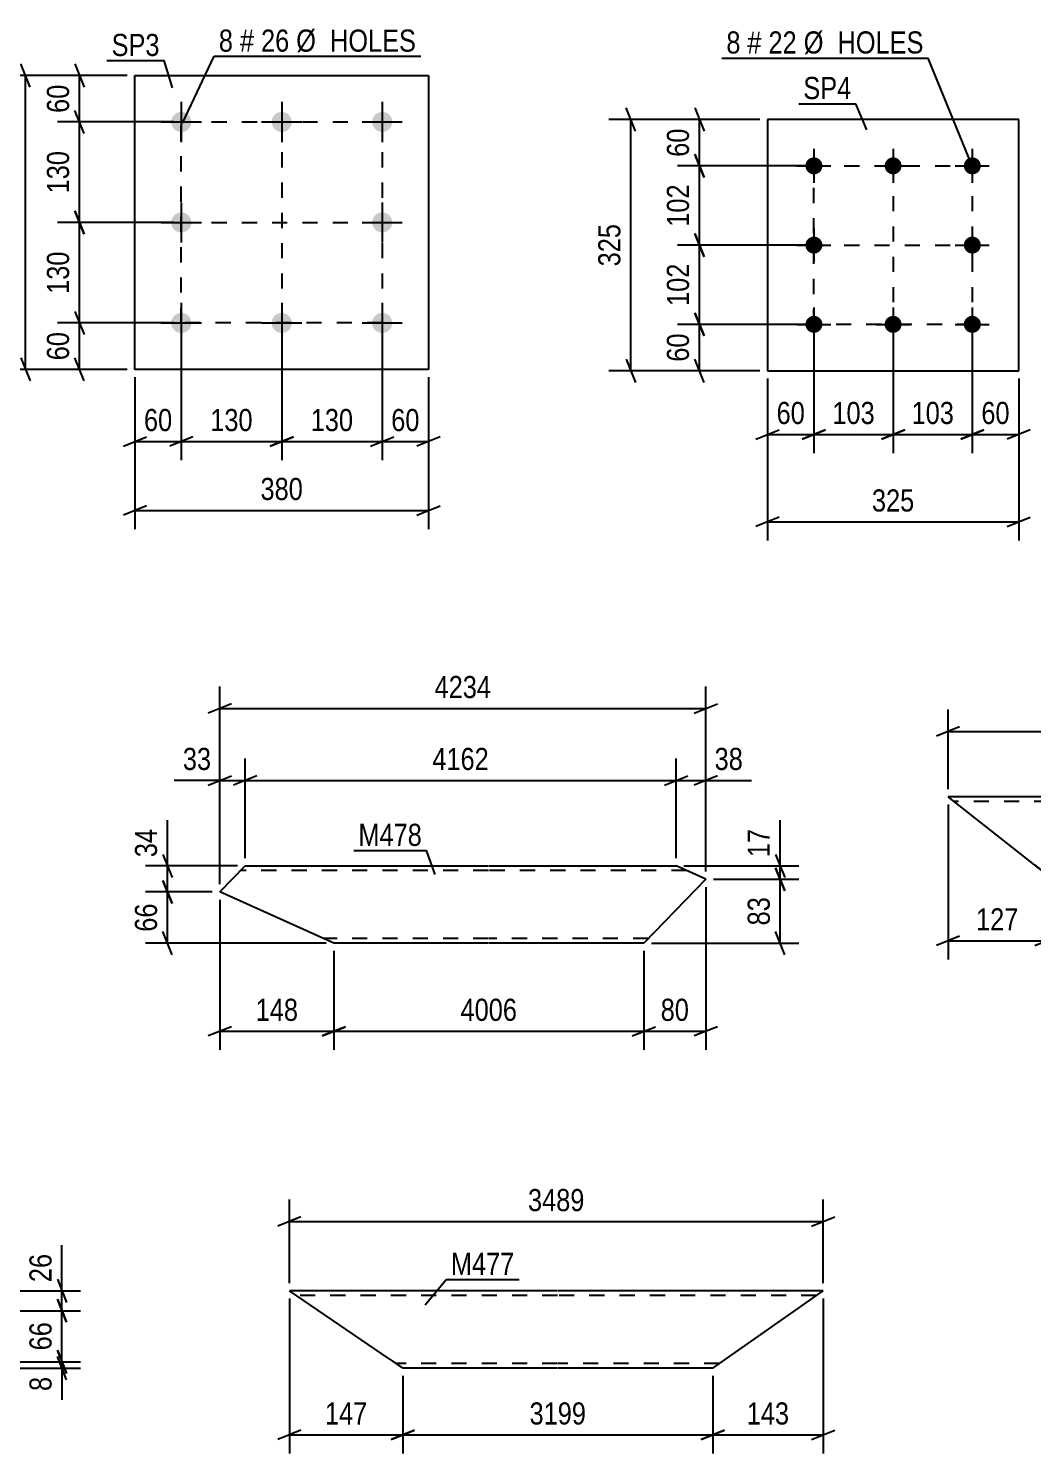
# Model space of a CAD drawing. Header units: millimetres. Extents: x 0 to 1189, y 0 to 841.
# Drawn here: x 234.6 to 364.5, y 192.9 to 377.2 of the extents above; entities that cross this region are included whole.
import ezdxf

# ---------------------------------------------------------------- set-up
doc = ezdxf.new("R2010")
doc.units = ezdxf.units.MM
doc.linetypes.add('DXK_LINE_DOT2', pattern=[3.9198, 1.9599, -1.9599])
doc.styles.add('Arial Narrow', font='ARIALN.TTF', dxfattribs={"height": 0.2})

# ---------------------------------------------------------------- blocks, each defined once
blk = doc.blocks.new('Part-682122038-34717 - 34716')
at = {"color": 2, "linetype": 'Continuous'}
for p, q in [((281.27, 205.15), (268.34, 213.95)), ((303.03, 213.95), (268.34, 213.95)), ((337.41, 213.95), (303.13, 213.95)), ((323.13, 203.95), (337.41, 213.95)), ((281.27, 205.15), (283.03, 203.95)), ((303.03, 203.95), (283.03, 203.95)), ((323.13, 203.95), (303.13, 203.95))]:
    blk.add_line(p, q, dxfattribs=at)
at = {"color": 7, "linetype": 'DXK_LINE_DOT2'}
for p, q in [((303.03, 213.35), (269.22, 213.35)), ((336.55, 213.35), (303.13, 213.35)), ((282.89, 204.04), (281.27, 205.15)), ((303.03, 204.55), (282.15, 204.55)), ((323.99, 204.55), (303.13, 204.55))]:
    blk.add_line(p, q, dxfattribs=at)
blk = doc.blocks.new('Part-682122038-30334 - 30333')
at = {"color": 2, "linetype": 'Continuous'}
for p, q in [((248.35, 333.14), (248.35, 371.14)), ((248.35, 371.14), (286.35, 371.14)), ((286.35, 371.14), (286.35, 333.14)), ((286.35, 333.14), (248.35, 333.14))]:
    blk.add_line(p, q, dxfattribs=at)
blk = doc.blocks.new('Bolt-682122038-30335 - 30333')
at = {"linetype": 'Continuous'}
for points in [[(254.35, 366.44, -1), (254.35, 363.84, -1)], [(267.35, 366.44, -1), (267.35, 363.84, -1)], [(280.35, 366.44, -1), (280.35, 363.84, -1)], [(254.35, 353.44, -1), (254.35, 350.84, -1)], [(280.35, 353.44, -1), (280.35, 350.84, -1)], [(254.35, 340.44, -1), (254.35, 337.84, -1)], [(267.35, 340.44, -1), (267.35, 337.84, -1)], [(280.35, 340.44, -1), (280.35, 337.84, -1)]]:
    blk.add_hatch(color=1, dxfattribs=at).paths.add_polyline_path(points)
at = {"color": 1, "linetype": 'Continuous'}
for p, q in [((254.35, 367.74), (254.35, 362.54)), ((267.35, 367.74), (267.35, 362.54)), ((280.35, 367.74), (280.35, 362.54)), ((251.75, 365.14), (256.95, 365.14)), ((264.75, 365.14), (269.95, 365.14)), ((277.75, 365.14), (282.95, 365.14)), ((254.35, 354.74), (254.35, 349.54)), ((280.35, 354.74), (280.35, 349.54)), ((251.75, 352.14), (256.95, 352.14)), ((277.75, 352.14), (282.95, 352.14)), ((254.35, 341.74), (254.35, 336.54)), ((267.35, 341.74), (267.35, 336.54)), ((280.35, 341.74), (280.35, 336.54)), ((251.75, 339.14), (256.95, 339.14)), ((264.75, 339.14), (269.95, 339.14)), ((277.75, 339.14), (282.95, 339.14))]:
    blk.add_line(p, q, dxfattribs=at)
blk = doc.blocks.new('Part-682122038-30342 - 30341')
at = {"color": 2, "linetype": 'Continuous'}
for p, q in [((330.22, 365.46), (330.22, 332.96)), ((362.72, 365.46), (330.22, 365.46)), ((362.72, 332.96), (362.72, 365.46)), ((330.22, 332.96), (362.72, 332.96))]:
    blk.add_line(p, q, dxfattribs=at)
blk = doc.blocks.new('Bolt-682122038-30343 - 30341')
at = {"linetype": 'Continuous'}
for points in [[(336.22, 360.56, -1), (336.22, 358.36, -1)], [(346.47, 360.56, -1), (346.47, 358.36, -1)], [(356.72, 360.56, -1), (356.72, 358.36, -1)], [(336.22, 350.31, -1), (336.22, 348.11, -1)], [(356.72, 350.31, -1), (356.72, 348.11, -1)], [(336.22, 340.06, -1), (336.22, 337.86, -1)], [(346.47, 340.06, -1), (346.47, 337.86, -1)], [(356.72, 340.06, -1), (356.72, 337.86, -1)]]:
    blk.add_hatch(color=1, dxfattribs=at).paths.add_polyline_path(points)
at = {"color": 1, "linetype": 'Continuous'}
for p, q in [((336.22, 361.66), (336.22, 357.26)), ((346.47, 361.66), (346.47, 357.26)), ((356.72, 361.66), (356.72, 357.26)), ((334.02, 359.46), (338.42, 359.46)), ((344.27, 359.46), (348.67, 359.46)), ((354.52, 359.46), (358.92, 359.46)), ((336.22, 351.41), (336.22, 347.01)), ((356.72, 351.41), (356.72, 347.01)), ((334.02, 349.21), (338.42, 349.21)), ((354.52, 349.21), (358.92, 349.21)), ((336.22, 341.16), (336.22, 336.76)), ((346.47, 341.16), (346.47, 336.76)), ((356.72, 341.16), (356.72, 336.76)), ((334.02, 338.96), (338.42, 338.96)), ((344.27, 338.96), (348.67, 338.96)), ((354.52, 338.96), (358.92, 338.96))]:
    blk.add_line(p, q, dxfattribs=at)
blk = doc.blocks.new('Part-682122038-34679 - 34678')
at = {"color": 2, "linetype": 'Continuous'}
for p, q in [((259.33, 265.54), (262.61, 268.91)), ((262.61, 268.91), (294.1, 268.91)), ((294.2, 268.91), (318.39, 268.91)), ((322.24, 267.18), (318.39, 268.91)), ((274.1, 258.91), (259.33, 265.54)), ((322.24, 267.18), (314.2, 258.91)), ((294.1, 258.91), (274.1, 258.91)), ((314.2, 258.91), (294.2, 258.91))]:
    blk.add_line(p, q, dxfattribs=at)
at = {"color": 7, "linetype": 'DXK_LINE_DOT2'}
for p, q in [((294.1, 268.31), (262.02, 268.31)), ((319.73, 268.31), (294.2, 268.31)), ((294.1, 259.51), (272.77, 259.51)), ((314.78, 259.51), (294.2, 259.51))]:
    blk.add_line(p, q, dxfattribs=at)
blk = doc.blocks.new('Part-682122038-34687 - 34686')
at = {"color": 2, "linetype": 'Continuous'}
for p, q in [((364.77, 269.05), (353.58, 277.85)), ((386.3, 277.85), (353.58, 277.85)), ((420.68, 277.85), (386.4, 277.85)), ((406.4, 267.85), (420.68, 277.85)), ((364.77, 269.05), (366.3, 267.85)), ((386.3, 267.85), (366.3, 267.85)), ((406.4, 267.85), (386.4, 267.85))]:
    blk.add_line(p, q, dxfattribs=at)
at = {"color": 7, "linetype": 'DXK_LINE_DOT2'}
for p, q in [((386.3, 277.25), (354.35, 277.25)), ((419.82, 277.25), (386.4, 277.25)), ((366.18, 267.94), (364.77, 269.05)), ((386.3, 268.45), (365.53, 268.45)), ((407.25, 268.45), (386.4, 268.45))]:
    blk.add_line(p, q, dxfattribs=at)
blk = doc.blocks.new('Rectangle-682122038-34629 - 30333')
at = {"color": 1, "linetype": 'DXK_LINE_DOT2'}
blk.add_lwpolyline([(254.35, 365.14), (280.35, 365.14), (280.35, 339.14), (254.35, 339.14), (254.35, 365.14)], close=True, dxfattribs=at)
blk = doc.blocks.new('Rectangle-682122038-34524 - 30341')
at = {"color": 1, "linetype": 'DXK_LINE_DOT2'}
blk.add_lwpolyline([(336.22, 359.46), (356.72, 359.46), (356.72, 338.96), (336.22, 338.96), (336.22, 359.46)], close=True, dxfattribs=at)
blk = doc.blocks.new('Line-682122038-34630 - 30333')
at = {"color": 1, "linetype": 'DXK_LINE_DOT2'}
blk.add_line((267.35, 365.14), (267.35, 339.14), dxfattribs=at)
blk = doc.blocks.new('Line-682122038-34529 - 30341')
at = {"color": 1, "linetype": 'DXK_LINE_DOT2'}
blk.add_line((346.47, 359.46), (346.47, 338.96), dxfattribs=at)
blk = doc.blocks.new('Line-682122038-34631 - 30333')
at = {"color": 1, "linetype": 'DXK_LINE_DOT2'}
blk.add_line((254.35, 352.14), (280.35, 352.14), dxfattribs=at)
blk = doc.blocks.new('Line-682122038-34530 - 30341')
at = {"color": 1, "linetype": 'DXK_LINE_DOT2'}
blk.add_line((336.22, 349.21), (356.72, 349.21), dxfattribs=at)
blk = doc.blocks.new('StraightDimension-682122038-37104 - 34716')
at = {"color": 7, "linetype": 'Continuous'}
for p, q in [((337.41, 212.95), (337.41, 192.91)), ((323.13, 202.95), (323.13, 192.91)), ((324.63, 195.91), (321.63, 194.71)), ((335.91, 194.71), (338.91, 195.91)), ((323.13, 195.31), (337.41, 195.31))]:
    blk.add_line(p, q, dxfattribs=at)
at = {"color": 0}
blk.add_wipeout([(333.61, 196.06), (333.61, 200.26), (326.93, 200.26), (326.93, 196.06)], dxfattribs=at)
at = {"color": 3, "style": 'Arial Narrow'}
blk.add_text('143', height=2.863, dxfattribs=at).set_placement((327.53, 196.66))
blk = doc.blocks.new('StraightDimension-682122038-37105 - 34716')
at = {"color": 7, "linetype": 'Continuous'}
for p, q in [((283.03, 202.95), (283.03, 192.91)), ((323.13, 202.95), (323.13, 192.91)), ((284.53, 195.91), (281.53, 194.71)), ((321.63, 194.71), (324.63, 195.91)), ((283.03, 195.31), (323.13, 195.31))]:
    blk.add_line(p, q, dxfattribs=at)
at = {"color": 0}
blk.add_wipeout([(307.33, 196.06), (307.33, 200.26), (298.82, 200.26), (298.82, 196.06)], dxfattribs=at)
at = {"color": 3, "style": 'Arial Narrow'}
blk.add_text('3199', height=2.863, dxfattribs=at).set_placement((299.42, 196.66))
blk = doc.blocks.new('StraightDimension-682122038-37106 - 34716')
at = {"color": 7, "linetype": 'Continuous'}
for p, q in [((268.34, 212.95), (268.34, 192.91)), ((283.03, 202.95), (283.03, 192.91)), ((269.84, 195.91), (266.84, 194.71)), ((281.53, 194.71), (284.53, 195.91)), ((268.34, 195.31), (283.03, 195.31))]:
    blk.add_line(p, q, dxfattribs=at)
at = {"color": 0}
blk.add_wipeout([(279.03, 196.06), (279.03, 200.26), (272.34, 200.26), (272.34, 196.06)], dxfattribs=at)
at = {"color": 3, "style": 'Arial Narrow'}
blk.add_text('147', height=2.863, dxfattribs=at).set_placement((272.94, 196.66))
blk = doc.blocks.new('StraightDimension-682122038-37090 - 34716')
at = {"color": 7, "linetype": 'Continuous'}
for p, q in [((268.34, 214.95), (268.34, 225.76)), ((337.41, 214.95), (337.41, 225.76)), ((269.84, 223.51), (266.84, 222.31)), ((335.91, 222.31), (338.91, 223.51)), ((268.34, 222.91), (337.41, 222.91))]:
    blk.add_line(p, q, dxfattribs=at)
at = {"color": 0}
blk.add_wipeout([(307.13, 223.66), (307.13, 227.86), (298.62, 227.86), (298.62, 223.66)], dxfattribs=at)
at = {"color": 3, "style": 'Arial Narrow'}
blk.add_text('3489', height=2.863, dxfattribs=at).set_placement((299.22, 224.26))
blk = doc.blocks.new('StraightDimension-682122038-30913 - 30333')
at = {"color": 7, "linetype": 'Continuous'}
for p, q in [((253.35, 339.14), (238.32, 339.14)), ((240.57, 340.64), (241.77, 337.64)), ((241.17, 333.14), (241.17, 339.14)), ((241.77, 331.64), (240.57, 334.64)), ((247.35, 333.14), (238.32, 333.14))]:
    blk.add_line(p, q, dxfattribs=at)
at = {"color": 0}
blk.add_wipeout([(240.42, 338.57), (236.22, 338.57), (236.22, 333.71), (240.42, 333.71)], dxfattribs=at)
at = {"color": 3, "style": 'Arial Narrow'}
blk.add_text('60', height=2.863, rotation=90.0002, dxfattribs=at).set_placement((239.82, 334.31))
blk = doc.blocks.new('StraightDimension-682122038-30910 - 30333')
at = {"color": 7, "linetype": 'Continuous'}
for p, q in [((240.57, 372.64), (241.77, 369.64)), ((247.35, 371.14), (238.32, 371.14)), ((241.17, 365.14), (241.17, 371.14)), ((253.35, 365.14), (238.32, 365.14)), ((241.77, 363.64), (240.57, 366.64))]:
    blk.add_line(p, q, dxfattribs=at)
at = {"color": 0}
blk.add_wipeout([(240.42, 370.57), (236.22, 370.57), (236.22, 365.71), (240.42, 365.71)], dxfattribs=at)
at = {"color": 3, "style": 'Arial Narrow'}
blk.add_text('60', height=2.863, rotation=90.0002, dxfattribs=at).set_placement((239.82, 366.31))
blk = doc.blocks.new('StraightDimension-682122038-30926 - 30333')
at = {"color": 7, "linetype": 'Continuous'}
for p, q in [((234.77, 369.64), (233.57, 372.64)), ((247.35, 371.14), (231.32, 371.14)), ((234.17, 333.14), (234.17, 371.14)), ((233.57, 334.64), (234.77, 331.64)), ((247.35, 333.14), (231.32, 333.14))]:
    blk.add_line(p, q, dxfattribs=at)
at = {"color": 0}
blk.add_wipeout([(233.42, 355.48), (229.22, 355.48), (229.22, 348.8), (233.42, 348.8)], dxfattribs=at)
at = {"color": 3, "style": 'Arial Narrow'}
blk.add_text('380', height=2.863, rotation=90.0002, dxfattribs=at).set_placement((232.82, 349.4))
blk = doc.blocks.new('StraightDimension-682122038-30930 - 30333')
at = {"color": 7, "linetype": 'Continuous'}
for p, q in [((280.35, 338.14), (280.35, 321.4)), ((286.35, 332.14), (286.35, 321.4)), ((278.85, 323.2), (281.85, 324.4)), ((287.85, 324.4), (284.85, 323.2)), ((280.35, 323.8), (286.35, 323.8))]:
    blk.add_line(p, q, dxfattribs=at)
at = {"color": 0}
blk.add_wipeout([(285.77, 324.55), (285.77, 328.75), (280.92, 328.75), (280.92, 324.55)], dxfattribs=at)
at = {"color": 3, "style": 'Arial Narrow'}
blk.add_text('60', height=2.863, dxfattribs=at).set_placement((281.52, 325.15))
blk = doc.blocks.new('StraightDimension-682122038-30933 - 30333')
at = {"color": 7, "linetype": 'Continuous'}
for p, q in [((254.35, 338.14), (254.35, 321.4)), ((248.35, 332.14), (248.35, 321.4)), ((246.85, 323.2), (249.85, 324.4)), ((255.85, 324.4), (252.85, 323.2)), ((248.35, 323.8), (254.35, 323.8))]:
    blk.add_line(p, q, dxfattribs=at)
at = {"color": 0}
blk.add_wipeout([(253.77, 324.55), (253.77, 328.75), (248.92, 328.75), (248.92, 324.55)], dxfattribs=at)
at = {"color": 3, "style": 'Arial Narrow'}
blk.add_text('60', height=2.863, dxfattribs=at).set_placement((249.52, 325.15))
blk = doc.blocks.new('StraightDimension-682122038-30946 - 30333')
at = {"color": 7, "linetype": 'Continuous'}
for p, q in [((248.35, 332.14), (248.35, 312.49)), ((286.35, 332.14), (286.35, 312.49)), ((249.85, 315.49), (246.85, 314.29)), ((284.85, 314.29), (287.85, 315.49)), ((248.35, 314.89), (286.35, 314.89))]:
    blk.add_line(p, q, dxfattribs=at)
at = {"color": 0}
blk.add_wipeout([(270.69, 315.64), (270.69, 319.84), (264, 319.84), (264, 315.64)], dxfattribs=at)
at = {"color": 3, "style": 'Arial Narrow'}
blk.add_text('380', height=2.863, dxfattribs=at).set_placement((264.6, 316.24))
blk = doc.blocks.new('StraightDimension-682122038-82044 - 30333')
at = {"color": 7, "linetype": 'Continuous'}
for p, q in [((253.35, 352.14), (238.32, 352.14)), ((241.77, 350.64), (240.57, 353.64)), ((241.17, 339.14), (241.17, 352.14)), ((253.35, 339.14), (238.32, 339.14)), ((240.57, 340.64), (241.77, 337.64))]:
    blk.add_line(p, q, dxfattribs=at)
at = {"color": 0}
blk.add_wipeout([(240.42, 348.98), (236.22, 348.98), (236.22, 342.3), (240.42, 342.3)], dxfattribs=at)
at = {"color": 3, "style": 'Arial Narrow'}
blk.add_text('130', height=2.863, rotation=90.0002, dxfattribs=at).set_placement((239.82, 342.9))
blk = doc.blocks.new('StraightDimension-682122038-82046 - 30333')
at = {"color": 7, "linetype": 'Continuous'}
for p, q in [((253.35, 365.14), (238.32, 365.14)), ((241.77, 363.64), (240.57, 366.64)), ((241.17, 352.14), (241.17, 365.14)), ((253.35, 352.14), (238.32, 352.14)), ((240.57, 353.64), (241.77, 350.64))]:
    blk.add_line(p, q, dxfattribs=at)
at = {"color": 0}
blk.add_wipeout([(240.42, 361.98), (236.22, 361.98), (236.22, 355.3), (240.42, 355.3)], dxfattribs=at)
at = {"color": 3, "style": 'Arial Narrow'}
blk.add_text('130', height=2.863, rotation=90.0002, dxfattribs=at).set_placement((239.82, 355.9))
blk = doc.blocks.new('StraightDimension-682122038-82048 - 30333')
at = {"color": 7, "linetype": 'Continuous'}
for p, q in [((254.35, 338.14), (254.35, 321.4)), ((267.35, 338.14), (267.35, 321.4)), ((255.85, 324.4), (252.85, 323.2)), ((265.85, 323.2), (268.85, 324.4)), ((254.35, 323.8), (267.35, 323.8))]:
    blk.add_line(p, q, dxfattribs=at)
at = {"color": 0}
blk.add_wipeout([(264.19, 324.55), (264.19, 328.75), (257.5, 328.75), (257.5, 324.55)], dxfattribs=at)
at = {"color": 3, "style": 'Arial Narrow'}
blk.add_text('130', height=2.863, dxfattribs=at).set_placement((258.1, 325.15))
blk = doc.blocks.new('StraightDimension-682122038-82050 - 30333')
at = {"color": 7, "linetype": 'Continuous'}
for p, q in [((267.35, 338.14), (267.35, 321.4)), ((280.35, 338.14), (280.35, 321.4)), ((268.85, 324.4), (265.85, 323.2)), ((278.85, 323.2), (281.85, 324.4)), ((267.35, 323.8), (280.35, 323.8))]:
    blk.add_line(p, q, dxfattribs=at)
at = {"color": 0}
blk.add_wipeout([(277.19, 324.55), (277.19, 328.75), (270.5, 328.75), (270.5, 324.55)], dxfattribs=at)
at = {"color": 3, "style": 'Arial Narrow'}
blk.add_text('130', height=2.863, dxfattribs=at).set_placement((271.1, 325.15))
blk = doc.blocks.new('StraightDimension-682122038-30950 - 30341')
at = {"color": 7, "linetype": 'Continuous'}
for p, q in [((320.8, 366.96), (322, 363.96)), ((329.22, 365.46), (318.55, 365.46)), ((321.4, 359.46), (321.4, 365.46)), ((335.22, 359.46), (318.55, 359.46)), ((322, 357.96), (320.8, 360.96))]:
    blk.add_line(p, q, dxfattribs=at)
at = {"color": 0}
blk.add_wipeout([(320.65, 364.88), (316.45, 364.88), (316.45, 360.03), (320.65, 360.03)], dxfattribs=at)
at = {"color": 3, "style": 'Arial Narrow'}
blk.add_text('60', height=2.863, rotation=90.0002, dxfattribs=at).set_placement((320.05, 360.63))
blk = doc.blocks.new('StraightDimension-682122038-30973 - 30341')
at = {"color": 7, "linetype": 'Continuous'}
for p, q in [((336.22, 337.96), (336.22, 322.32)), ((330.22, 331.96), (330.22, 322.32)), ((328.72, 324.12), (331.72, 325.32)), ((330.22, 324.72), (336.22, 324.72)), ((337.72, 325.32), (334.72, 324.12))]:
    blk.add_line(p, q, dxfattribs=at)
at = {"color": 0}
blk.add_wipeout([(335.65, 325.47), (335.65, 329.67), (330.79, 329.67), (330.79, 325.47)], dxfattribs=at)
at = {"color": 3, "style": 'Arial Narrow'}
blk.add_text('60', height=2.863, dxfattribs=at).set_placement((331.39, 326.07))
blk = doc.blocks.new('StraightDimension-682122038-30953 - 30341')
at = {"color": 7, "linetype": 'Continuous'}
for p, q in [((320.8, 340.46), (322, 337.46)), ((335.22, 338.96), (318.55, 338.96)), ((321.4, 332.96), (321.4, 338.96)), ((322, 331.46), (320.8, 334.46)), ((329.22, 332.96), (318.55, 332.96))]:
    blk.add_line(p, q, dxfattribs=at)
at = {"color": 0}
blk.add_wipeout([(320.65, 338.38), (316.45, 338.38), (316.45, 333.53), (320.65, 333.53)], dxfattribs=at)
at = {"color": 3, "style": 'Arial Narrow'}
blk.add_text('60', height=2.863, rotation=90.0002, dxfattribs=at).set_placement((320.05, 334.13))
blk = doc.blocks.new('StraightDimension-682122038-30966 - 30341')
at = {"color": 7, "linetype": 'Continuous'}
for p, q in [((313.12, 363.96), (311.92, 366.96)), ((329.22, 365.46), (309.67, 365.46)), ((312.52, 332.96), (312.52, 365.46)), ((311.92, 334.46), (313.12, 331.46)), ((329.22, 332.96), (309.67, 332.96))]:
    blk.add_line(p, q, dxfattribs=at)
at = {"color": 0}
blk.add_wipeout([(311.77, 352.55), (307.57, 352.55), (307.57, 345.86), (311.77, 345.86)], dxfattribs=at)
at = {"color": 3, "style": 'Arial Narrow'}
blk.add_text('325', height=2.863, rotation=90.0002, dxfattribs=at).set_placement((311.17, 346.46))
blk = doc.blocks.new('StraightDimension-682122038-30970 - 30341')
at = {"color": 7, "linetype": 'Continuous'}
for p, q in [((356.72, 337.96), (356.72, 322.32)), ((362.72, 331.96), (362.72, 322.32)), ((355.22, 324.12), (358.22, 325.32)), ((356.72, 324.72), (362.72, 324.72)), ((364.22, 325.32), (361.22, 324.12))]:
    blk.add_line(p, q, dxfattribs=at)
at = {"color": 0}
blk.add_wipeout([(362.15, 325.47), (362.15, 329.67), (357.29, 329.67), (357.29, 325.47)], dxfattribs=at)
at = {"color": 3, "style": 'Arial Narrow'}
blk.add_text('60', height=2.863, dxfattribs=at).set_placement((357.89, 326.07))
blk = doc.blocks.new('StraightDimension-682122038-30986 - 30341')
at = {"color": 7, "linetype": 'Continuous'}
for p, q in [((330.22, 331.96), (330.22, 311)), ((362.72, 331.96), (362.72, 311)), ((331.72, 314), (328.72, 312.8)), ((330.22, 313.4), (362.72, 313.4)), ((361.22, 312.8), (364.22, 314))]:
    blk.add_line(p, q, dxfattribs=at)
at = {"color": 0}
blk.add_wipeout([(349.82, 314.15), (349.82, 318.35), (343.13, 318.35), (343.13, 314.15)], dxfattribs=at)
at = {"color": 3, "style": 'Arial Narrow'}
blk.add_text('325', height=2.863, dxfattribs=at).set_placement((343.73, 314.75))
blk = doc.blocks.new('StraightDimension-682122038-82055 - 30341')
at = {"color": 7, "linetype": 'Continuous'}
for p, q in [((320.8, 350.71), (322, 347.71)), ((335.22, 349.21), (318.55, 349.21)), ((321.4, 338.96), (321.4, 349.21)), ((322, 337.46), (320.8, 340.46)), ((335.22, 338.96), (318.55, 338.96))]:
    blk.add_line(p, q, dxfattribs=at)
at = {"color": 0}
blk.add_wipeout([(320.65, 347.42), (316.45, 347.42), (316.45, 340.74), (320.65, 340.74)], dxfattribs=at)
at = {"color": 3, "style": 'Arial Narrow'}
blk.add_text('102', height=2.863, rotation=90.0002, dxfattribs=at).set_placement((320.05, 341.34))
blk = doc.blocks.new('StraightDimension-682122038-82057 - 30341')
at = {"color": 7, "linetype": 'Continuous'}
for p, q in [((335.22, 359.46), (318.55, 359.46)), ((320.8, 360.96), (322, 357.96)), ((321.4, 349.21), (321.4, 359.46)), ((322, 347.71), (320.8, 350.71)), ((335.22, 349.21), (318.55, 349.21))]:
    blk.add_line(p, q, dxfattribs=at)
at = {"color": 0}
blk.add_wipeout([(320.65, 357.67), (316.45, 357.67), (316.45, 350.99), (320.65, 350.99)], dxfattribs=at)
at = {"color": 3, "style": 'Arial Narrow'}
blk.add_text('102', height=2.863, rotation=90.0002, dxfattribs=at).set_placement((320.05, 351.59))
blk = doc.blocks.new('StraightDimension-682122038-82059 - 30341')
at = {"color": 7, "linetype": 'Continuous'}
for p, q in [((336.22, 337.96), (336.22, 322.32)), ((346.47, 337.96), (346.47, 322.32)), ((334.72, 324.12), (337.72, 325.32)), ((336.22, 324.72), (346.47, 324.72)), ((347.97, 325.32), (344.97, 324.12))]:
    blk.add_line(p, q, dxfattribs=at)
at = {"color": 0}
blk.add_wipeout([(344.69, 325.47), (344.69, 329.67), (338.01, 329.67), (338.01, 325.47)], dxfattribs=at)
at = {"color": 3, "style": 'Arial Narrow'}
blk.add_text('103', height=2.863, dxfattribs=at).set_placement((338.61, 326.07))
blk = doc.blocks.new('StraightDimension-682122038-82061 - 30341')
at = {"color": 7, "linetype": 'Continuous'}
for p, q in [((346.47, 337.96), (346.47, 322.32)), ((356.72, 337.96), (356.72, 322.32)), ((344.97, 324.12), (347.97, 325.32)), ((346.47, 324.72), (356.72, 324.72)), ((358.22, 325.32), (355.22, 324.12))]:
    blk.add_line(p, q, dxfattribs=at)
at = {"color": 0}
blk.add_wipeout([(354.94, 325.47), (354.94, 329.67), (348.26, 329.67), (348.26, 325.47)], dxfattribs=at)
at = {"color": 3, "style": 'Arial Narrow'}
blk.add_text('103', height=2.863, dxfattribs=at).set_placement((348.86, 326.07))
blk = doc.blocks.new('StraightDimension-682122038-36161 - 34678')
at = {"color": 7, "linetype": 'Continuous'}
for p, q in [((331.26, 270.41), (332.46, 267.41)), ((319.39, 268.91), (334.26, 268.91)), ((332.46, 265.68), (331.26, 268.68)), ((331.86, 267.18), (331.86, 268.91)), ((323.24, 267.18), (334.26, 267.18))]:
    blk.add_line(p, q, dxfattribs=at)
at = {"color": 0}
blk.add_wipeout([(331.11, 274.29), (326.91, 274.29), (326.91, 269.44), (331.11, 269.44)], dxfattribs=at)
at = {"color": 7, "linetype": 'Continuous'}
blk.add_line((331.86, 268.91), (331.86, 274.82), dxfattribs=at)
blk.add_line((331.86, 268.91), (331.86, 274.82), dxfattribs=at)
at = {"color": 3, "style": 'Arial Narrow'}
blk.add_text('17', height=2.863, rotation=90.0002, dxfattribs=at).set_placement((330.51, 270.04))
blk = doc.blocks.new('StraightDimension-682122038-36099 - 34678')
at = {"color": 7, "linetype": 'Continuous'}
for p, q in [((258.33, 265.54), (249.71, 265.54)), ((251.96, 267.04), (253.16, 264.04)), ((252.56, 258.91), (252.56, 265.54)), ((253.16, 257.41), (251.96, 260.41)), ((273.1, 258.91), (249.71, 258.91))]:
    blk.add_line(p, q, dxfattribs=at)
at = {"color": 0}
blk.add_wipeout([(251.81, 264.66), (247.61, 264.66), (247.61, 259.8), (251.81, 259.8)], dxfattribs=at)
at = {"color": 3, "style": 'Arial Narrow'}
blk.add_text('66', height=2.863, rotation=90.0002, dxfattribs=at).set_placement((251.21, 260.4))
blk = doc.blocks.new('StraightDimension-682122038-36098 - 34678')
at = {"color": 7, "linetype": 'Continuous'}
for p, q in [((251.96, 270.41), (253.16, 267.41)), ((261.61, 268.91), (249.71, 268.91)), ((252.56, 265.54), (252.56, 268.91)), ((258.33, 265.54), (249.71, 265.54)), ((253.16, 264.04), (251.96, 267.04))]:
    blk.add_line(p, q, dxfattribs=at)
at = {"color": 0}
blk.add_wipeout([(251.81, 274.29), (247.61, 274.29), (247.61, 269.44), (251.81, 269.44)], dxfattribs=at)
at = {"color": 7, "linetype": 'Continuous'}
blk.add_line((252.56, 268.91), (252.56, 274.82), dxfattribs=at)
blk.add_line((252.56, 268.91), (252.56, 274.82), dxfattribs=at)
at = {"color": 3, "style": 'Arial Narrow'}
blk.add_text('34', height=2.863, rotation=90.0002, dxfattribs=at).set_placement((251.21, 270.04))
blk = doc.blocks.new('StraightDimension-682122038-36162 - 34678')
at = {"color": 7, "linetype": 'Continuous'}
for p, q in [((331.26, 268.68), (332.46, 265.68)), ((323.24, 267.18), (334.26, 267.18)), ((331.86, 258.91), (331.86, 267.18)), ((332.46, 257.41), (331.26, 260.41)), ((315.2, 258.91), (334.26, 258.91))]:
    blk.add_line(p, q, dxfattribs=at)
at = {"color": 0}
blk.add_wipeout([(331.11, 265.47), (326.91, 265.47), (326.91, 260.62), (331.11, 260.62)], dxfattribs=at)
at = {"color": 3, "style": 'Arial Narrow'}
blk.add_text('83', height=2.863, rotation=90.0002, dxfattribs=at).set_placement((330.51, 261.22))
blk = doc.blocks.new('StraightDimension-682122038-36220 - 34678')
at = {"color": 7, "linetype": 'Continuous'}
for p, q in [((322.24, 266.18), (322.24, 245.12)), ((314.2, 257.91), (314.2, 245.12)), ((312.7, 246.92), (315.7, 248.12)), ((314.2, 247.52), (322.24, 247.52)), ((323.74, 248.12), (320.74, 246.92))]:
    blk.add_line(p, q, dxfattribs=at)
at = {"color": 0}
blk.add_wipeout([(320.65, 248.27), (320.65, 252.47), (315.79, 252.47), (315.79, 248.27)], dxfattribs=at)
at = {"color": 3, "style": 'Arial Narrow'}
blk.add_text('80', height=2.863, dxfattribs=at).set_placement((316.39, 248.87))
blk = doc.blocks.new('StraightDimension-682122038-36221 - 34678')
at = {"color": 7, "linetype": 'Continuous'}
for p, q in [((274.1, 257.91), (274.1, 245.12)), ((314.2, 257.91), (314.2, 245.12)), ((275.6, 248.12), (272.6, 246.92)), ((274.1, 247.52), (314.2, 247.52)), ((312.7, 246.92), (315.7, 248.12))]:
    blk.add_line(p, q, dxfattribs=at)
at = {"color": 0}
blk.add_wipeout([(298.41, 248.27), (298.41, 252.47), (289.89, 252.47), (289.89, 248.27)], dxfattribs=at)
at = {"color": 3, "style": 'Arial Narrow'}
blk.add_text('4006', height=2.863, dxfattribs=at).set_placement((290.49, 248.87))
blk = doc.blocks.new('StraightDimension-682122038-36222 - 34678')
at = {"color": 7, "linetype": 'Continuous'}
for p, q in [((259.33, 264.54), (259.33, 245.12)), ((274.1, 257.91), (274.1, 245.12)), ((260.83, 248.12), (257.83, 246.92)), ((259.33, 247.52), (274.1, 247.52)), ((272.6, 246.92), (275.6, 248.12))]:
    blk.add_line(p, q, dxfattribs=at)
at = {"color": 0}
blk.add_wipeout([(270.06, 248.27), (270.06, 252.47), (263.38, 252.47), (263.38, 248.27)], dxfattribs=at)
at = {"color": 3, "style": 'Arial Narrow'}
blk.add_text('148', height=2.863, dxfattribs=at).set_placement((263.98, 248.87))
blk = doc.blocks.new('StraightDimension-682122038-36579 - 34678')
at = {"color": 7, "linetype": 'Continuous'}
for p, q in [((259.33, 266.54), (259.33, 292.12)), ((322.24, 268.18), (322.24, 292.12)), ((260.83, 289.87), (257.83, 288.67)), ((320.74, 288.67), (323.74, 289.87)), ((259.33, 289.27), (322.24, 289.27))]:
    blk.add_line(p, q, dxfattribs=at)
at = {"color": 0}
blk.add_wipeout([(295.04, 290.02), (295.04, 294.22), (286.53, 294.22), (286.53, 290.02)], dxfattribs=at)
at = {"color": 3, "style": 'Arial Narrow'}
blk.add_text('4234', height=2.863, dxfattribs=at).set_placement((287.13, 290.62))
blk = doc.blocks.new('StraightDimension-682122038-78034 - 34678')
at = {"color": 7, "linetype": 'Continuous'}
for p, q in [((318.39, 269.91), (318.39, 282.82)), ((322.24, 268.18), (322.24, 282.82)), ((316.89, 279.37), (319.89, 280.57)), ((323.74, 280.57), (320.74, 279.37)), ((318.39, 279.97), (322.24, 279.97))]:
    blk.add_line(p, q, dxfattribs=at)
at = {"color": 0}
blk.add_wipeout([(327.62, 280.72), (327.62, 284.92), (322.77, 284.92), (322.77, 280.72)], dxfattribs=at)
at = {"color": 7, "linetype": 'Continuous'}
blk.add_line((322.24, 279.97), (328.15, 279.97), dxfattribs=at)
blk.add_line((322.24, 279.97), (328.15, 279.97), dxfattribs=at)
at = {"color": 3, "style": 'Arial Narrow'}
blk.add_text('38', height=2.863, dxfattribs=at).set_placement((323.37, 281.32))
blk = doc.blocks.new('StraightDimension-682122038-78035 - 34678')
at = {"color": 7, "linetype": 'Continuous'}
for p, q in [((262.61, 269.91), (262.61, 282.82)), ((318.39, 269.91), (318.39, 282.82)), ((264.11, 280.57), (261.11, 279.37)), ((316.89, 279.37), (319.89, 280.57)), ((262.61, 279.97), (318.39, 279.97))]:
    blk.add_line(p, q, dxfattribs=at)
at = {"color": 0}
blk.add_wipeout([(294.76, 280.72), (294.76, 284.92), (286.24, 284.92), (286.24, 280.72)], dxfattribs=at)
at = {"color": 3, "style": 'Arial Narrow'}
blk.add_text('4162', height=2.863, dxfattribs=at).set_placement((286.84, 281.32))
blk = doc.blocks.new('StraightDimension-682122038-78036 - 34678')
at = {"color": 7, "linetype": 'Continuous'}
for p, q in [((259.33, 266.54), (259.33, 282.82)), ((262.61, 269.91), (262.61, 282.82)), ((257.83, 279.37), (260.83, 280.57)), ((264.11, 280.57), (261.11, 279.37)), ((259.33, 279.97), (262.61, 279.97))]:
    blk.add_line(p, q, dxfattribs=at)
at = {"color": 0}
blk.add_wipeout([(258.81, 280.72), (258.81, 284.92), (253.95, 284.92), (253.95, 280.72)], dxfattribs=at)
at = {"color": 7, "linetype": 'Continuous'}
blk.add_line((259.33, 279.97), (253.43, 279.97), dxfattribs=at)
blk.add_line((259.33, 279.97), (253.43, 279.97), dxfattribs=at)
at = {"color": 3, "style": 'Arial Narrow'}
blk.add_text('33', height=2.863, dxfattribs=at).set_placement((254.55, 281.32))
blk = doc.blocks.new('StraightDimension-682122038-35941 - 34686')
at = {"color": 7, "linetype": 'Continuous'}
for p, q in [((353.58, 276.85), (353.58, 256.82)), ((366.3, 266.85), (366.3, 256.82)), ((355.08, 259.82), (352.08, 258.62)), ((353.58, 259.22), (366.3, 259.22)), ((364.8, 258.62), (367.8, 259.82))]:
    blk.add_line(p, q, dxfattribs=at)
at = {"color": 0}
blk.add_wipeout([(363.28, 259.97), (363.28, 264.17), (356.6, 264.17), (356.6, 259.97)], dxfattribs=at)
at = {"color": 3, "style": 'Arial Narrow'}
blk.add_text('127', height=2.863, dxfattribs=at).set_placement((357.2, 260.57))
blk = doc.blocks.new('StraightDimension-682122038-35925 - 34686')
at = {"color": 7, "linetype": 'Continuous'}
for p, q in [((353.58, 278.85), (353.58, 289.14)), ((420.68, 278.85), (420.68, 289.14)), ((355.08, 286.89), (352.08, 285.69)), ((353.58, 286.29), (420.68, 286.29)), ((419.18, 285.69), (422.18, 286.89))]:
    blk.add_line(p, q, dxfattribs=at)
at = {"color": 0}
blk.add_wipeout([(391.39, 287.04), (391.39, 291.24), (382.87, 291.24), (382.87, 287.04)], dxfattribs=at)
at = {"color": 3, "style": 'Arial Narrow'}
blk.add_text('3481', height=2.863, dxfattribs=at).set_placement((383.47, 287.64))
blk = doc.blocks.new('StraightDimension-682122038-36979 - 34708')
at = {"color": 7, "linetype": 'Continuous'}
for p, q in [((217.94, 213.95), (241.31, 213.95)), ((238.31, 215.45), (239.51, 212.45)), ((238.91, 211.38), (238.91, 213.95)), ((239.51, 209.88), (238.31, 212.88)), ((216.65, 211.38), (241.31, 211.38))]:
    blk.add_line(p, q, dxfattribs=at)
at = {"color": 0}
blk.add_wipeout([(238.16, 219.33), (233.96, 219.33), (233.96, 214.48), (238.16, 214.48)], dxfattribs=at)
at = {"color": 7, "linetype": 'Continuous'}
blk.add_line((238.91, 213.95), (238.91, 219.86), dxfattribs=at)
blk.add_line((238.91, 213.95), (238.91, 219.86), dxfattribs=at)
at = {"color": 3, "style": 'Arial Narrow'}
blk.add_text('26', height=2.863, rotation=90.0002, dxfattribs=at).set_placement((237.56, 215.08))
blk = doc.blocks.new('StraightDimension-682122038-36980 - 34708')
at = {"color": 7, "linetype": 'Continuous'}
for p, q in [((238.31, 212.88), (239.51, 209.88)), ((216.65, 211.38), (241.31, 211.38)), ((238.91, 204.78), (238.91, 211.38)), ((229.85, 204.78), (241.31, 204.78)), ((239.51, 203.28), (238.31, 206.28))]:
    blk.add_line(p, q, dxfattribs=at)
at = {"color": 0}
blk.add_wipeout([(238.16, 210.51), (233.96, 210.51), (233.96, 205.65), (238.16, 205.65)], dxfattribs=at)
at = {"color": 3, "style": 'Arial Narrow'}
blk.add_text('66', height=2.863, rotation=90.0002, dxfattribs=at).set_placement((237.56, 206.25))
blk = doc.blocks.new('StraightDimension-682122038-36981 - 34708')
at = {"color": 7, "linetype": 'Continuous'}
for p, q in [((229.85, 204.78), (241.31, 204.78)), ((238.31, 206.28), (239.51, 203.28)), ((239.51, 202.45), (238.31, 205.45)), ((238.91, 203.95), (238.91, 204.78)), ((228.97, 203.95), (241.31, 203.95))]:
    blk.add_line(p, q, dxfattribs=at)
at = {"color": 0}
blk.add_wipeout([(238.16, 203.43), (233.96, 203.43), (233.96, 200.4), (238.16, 200.4)], dxfattribs=at)
at = {"color": 7, "linetype": 'Continuous'}
blk.add_line((238.91, 203.95), (238.91, 199.87), dxfattribs=at)
blk.add_line((238.91, 203.95), (238.91, 199.87), dxfattribs=at)
at = {"color": 3, "style": 'Arial Narrow'}
blk.add_text('8', height=2.86, rotation=90.0002, dxfattribs=at).set_placement((237.56, 201))
blk = doc.blocks.new('Mark-682122038-34780 - 34716')
at = {"color": 0}
blk.add_wipeout([(297.47, 216.01), (297.47, 219.01), (289.24, 219.01), (289.24, 216.01)], dxfattribs=at)
blk.add_wipeout([(297.47, 216.01), (297.47, 219.01), (289.24, 219.01), (289.24, 216.01)], dxfattribs=at)
at = {"color": 30, "linetype": 'Continuous'}
for p, q in [((285.92, 212.13), (288.64, 215.41)), ((288.64, 215.41), (298.07, 215.41))]:
    blk.add_line(p, q, dxfattribs=at)
at = {"color": 3, "style": 'Arial Narrow'}
blk.add_text('M477', height=2.863, dxfattribs=at).set_placement((289.24, 216.01))
blk = doc.blocks.new('Mark-682122038-31426 - 30333')
at = {"color": 0}
blk.add_wipeout([(261.04, 374.23), (261.04, 377.23), (259.21, 377.23), (259.21, 374.23)], dxfattribs=at)
blk.add_wipeout([(261.04, 374.23), (261.04, 377.23), (259.21, 377.23), (259.21, 374.23)], dxfattribs=at)
at = {"color": 7, "linetype": 'Continuous'}
blk.add_line((254.49, 365), (258.61, 373.63), dxfattribs=at)
at = {"color": 3, "style": 'Arial Narrow'}
blk.add_text('8', height=2.86, dxfattribs=at).set_placement((259.21, 374.23))
at = {"color": 0}
blk.add_wipeout([(263.77, 374.23), (263.77, 377.23), (261.94, 377.23), (261.94, 374.23)], dxfattribs=at)
blk.add_wipeout([(263.77, 374.23), (263.77, 377.23), (261.94, 377.23), (261.94, 374.23)], dxfattribs=at)
blk.add_wipeout([(268.32, 374.23), (268.32, 377.23), (264.67, 377.23), (264.67, 374.23)], dxfattribs=at)
blk.add_wipeout([(268.32, 374.23), (268.32, 377.23), (264.67, 377.23), (264.67, 374.23)], dxfattribs=at)
at = {"color": 3, "style": 'Arial Narrow'}
for s, height, p in [('#', 2.86, (261.94, 374.23)), ('26', 2.863, (264.67, 374.23))]:
    blk.add_text(s, height=height, dxfattribs=at).set_placement(p)
at = {"color": 0}
blk.add_wipeout([(284.75, 374.23), (284.75, 377.23), (269.22, 377.23), (269.22, 374.23)], dxfattribs=at)
blk.add_wipeout([(284.75, 374.23), (284.75, 377.23), (269.22, 377.23), (269.22, 374.23)], dxfattribs=at)
at = {"color": 7, "linetype": 'Continuous'}
blk.add_line((258.61, 373.63), (285.35, 373.63), dxfattribs=at)
at = {"color": 3, "style": 'Arial Narrow'}
blk.add_text('Ø  HOLES', height=2.863, dxfattribs=at).set_placement((269.22, 374.23))
blk = doc.blocks.new('Mark-682122038-31423 - 30333')
at = {"color": 0}
blk.add_wipeout([(251.54, 373.67), (251.54, 376.67), (245.33, 376.67), (245.33, 373.67)], dxfattribs=at)
blk.add_wipeout([(251.54, 373.67), (251.54, 376.67), (245.33, 376.67), (245.33, 373.67)], dxfattribs=at)
at = {"color": 30, "linetype": 'Continuous'}
for p in [(244.73, 373.07), (253.19, 369.56)]:
    blk.add_line(p, (252.14, 373.07), dxfattribs=at)
at = {"color": 3, "style": 'Arial Narrow'}
blk.add_text('SP3', height=2.863, dxfattribs=at).set_placement((245.33, 373.67))
blk = doc.blocks.new('Mark-682122038-31427 - 30341')
at = {"color": 0}
blk.add_wipeout([(341.06, 368.1), (341.06, 371.1), (334.85, 371.1), (334.85, 368.1)], dxfattribs=at)
blk.add_wipeout([(341.06, 368.1), (341.06, 371.1), (334.85, 371.1), (334.85, 368.1)], dxfattribs=at)
at = {"color": 30, "linetype": 'Continuous'}
for p in [(334.25, 367.5), (343.06, 364.11)]:
    blk.add_line(p, (341.66, 367.5), dxfattribs=at)
at = {"color": 3, "style": 'Arial Narrow'}
blk.add_text('SP4', height=2.863, dxfattribs=at).set_placement((334.85, 368.1))
blk = doc.blocks.new('Mark-682122038-31430 - 30341')
at = {"color": 0}
blk.add_wipeout([(326.71, 373.99), (326.71, 376.99), (324.89, 376.99), (324.89, 373.99)], dxfattribs=at)
blk.add_wipeout([(326.71, 373.99), (326.71, 376.99), (324.89, 376.99), (324.89, 373.99)], dxfattribs=at)
at = {"color": 3, "style": 'Arial Narrow'}
blk.add_text('8', height=2.86, dxfattribs=at).set_placement((324.89, 373.99))
at = {"color": 0}
blk.add_wipeout([(329.44, 373.99), (329.44, 376.99), (327.61, 376.99), (327.61, 373.99)], dxfattribs=at)
blk.add_wipeout([(329.44, 373.99), (329.44, 376.99), (327.61, 376.99), (327.61, 373.99)], dxfattribs=at)
blk.add_wipeout([(334, 373.99), (334, 376.99), (330.34, 376.99), (330.34, 373.99)], dxfattribs=at)
blk.add_wipeout([(334, 373.99), (334, 376.99), (330.34, 376.99), (330.34, 373.99)], dxfattribs=at)
at = {"color": 3, "style": 'Arial Narrow'}
for s, height, p in [('#', 2.86, (327.61, 373.99)), ('22', 2.863, (330.34, 373.99))]:
    blk.add_text(s, height=height, dxfattribs=at).set_placement(p)
at = {"color": 0}
blk.add_wipeout([(350.42, 373.99), (350.42, 376.99), (334.9, 376.99), (334.9, 373.99)], dxfattribs=at)
blk.add_wipeout([(350.42, 373.99), (350.42, 376.99), (334.9, 376.99), (334.9, 373.99)], dxfattribs=at)
at = {"color": 7, "linetype": 'Continuous'}
for p in [(324.29, 373.39), (356.72, 359.46)]:
    blk.add_line(p, (351.02, 373.39), dxfattribs=at)
at = {"color": 3, "style": 'Arial Narrow'}
blk.add_text('Ø  HOLES', height=2.863, dxfattribs=at).set_placement((334.9, 373.99))
blk = doc.blocks.new('Mark-682122038-34789 - 34678')
at = {"color": 0}
blk.add_wipeout([(285.5, 271.5), (285.5, 274.5), (277.27, 274.5), (277.27, 271.5)], dxfattribs=at)
blk.add_wipeout([(285.5, 271.5), (285.5, 274.5), (277.27, 274.5), (277.27, 271.5)], dxfattribs=at)
at = {"color": 30, "linetype": 'Continuous'}
for p in [(276.67, 270.9), (287.19, 267.79)]:
    blk.add_line(p, (286.1, 270.9), dxfattribs=at)
at = {"color": 3, "style": 'Arial Narrow'}
blk.add_text('M478', height=2.863, dxfattribs=at).set_placement((277.27, 271.5))

msp = doc.modelspace()

# ---------------------------------------------------------------- block references
for name in ['Part-682122038-30334 - 30333', 'Bolt-682122038-30335 - 30333', 'Rectangle-682122038-34629 - 30333', 'Line-682122038-34630 - 30333', 'Part-682122038-30342 - 30341', 'Bolt-682122038-30343 - 30341', 'Rectangle-682122038-34524 - 30341', 'Line-682122038-34529 - 30341', 'Line-682122038-34631 - 30333', 'Line-682122038-34530 - 30341', 'StraightDimension-682122038-35925 - 34686', 'Part-682122038-34687 - 34686', 'Part-682122038-34679 - 34678', 'StraightDimension-682122038-37090 - 34716', 'StraightDimension-682122038-36979 - 34708', 'Part-682122038-34717 - 34716']:
    msp.add_blockref(name, (0, 0))

# ---------------------------------------------------------------- next in the draw order: block references
for name in ['Mark-682122038-31426 - 30333', 'StraightDimension-682122038-30910 - 30333', 'StraightDimension-682122038-30950 - 30341', 'StraightDimension-682122038-30913 - 30333', 'StraightDimension-682122038-30930 - 30333', 'StraightDimension-682122038-30973 - 30341', 'StraightDimension-682122038-30970 - 30341', 'StraightDimension-682122038-35941 - 34686', 'StraightDimension-682122038-36161 - 34678', 'StraightDimension-682122038-36099 - 34678', 'Mark-682122038-34780 - 34716', 'StraightDimension-682122038-36980 - 34708', 'StraightDimension-682122038-37104 - 34716']:
    msp.add_blockref(name, (0, 0))

# ---------------------------------------------------------------- next in the draw order: block references
for name in ['StraightDimension-682122038-30926 - 30333', 'Mark-682122038-31427 - 30341', 'StraightDimension-682122038-30953 - 30341', 'StraightDimension-682122038-36098 - 34678', 'StraightDimension-682122038-36162 - 34678', 'StraightDimension-682122038-36981 - 34708', 'StraightDimension-682122038-37105 - 34716']:
    msp.add_blockref(name, (0, 0))

# ---------------------------------------------------------------- next in the draw order: block references
for name in ['Mark-682122038-31423 - 30333', 'StraightDimension-682122038-30966 - 30341', 'StraightDimension-682122038-30933 - 30333', 'StraightDimension-682122038-36220 - 34678', 'StraightDimension-682122038-37106 - 34716']:
    msp.add_blockref(name, (0, 0))

# ---------------------------------------------------------------- next in the draw order: block references
for name in ['StraightDimension-682122038-82044 - 30333', 'StraightDimension-682122038-82055 - 30341', 'StraightDimension-682122038-30946 - 30333', 'StraightDimension-682122038-30986 - 30341', 'StraightDimension-682122038-36579 - 34678', 'StraightDimension-682122038-36221 - 34678']:
    msp.add_blockref(name, (0, 0))

# ---------------------------------------------------------------- next in the draw order: block references
for name in ['StraightDimension-682122038-82046 - 30333', 'StraightDimension-682122038-82057 - 30341', 'StraightDimension-682122038-82048 - 30333', 'StraightDimension-682122038-82059 - 30341', 'StraightDimension-682122038-78034 - 34678', 'StraightDimension-682122038-36222 - 34678']:
    msp.add_blockref(name, (0, 0))

# ---------------------------------------------------------------- next in the draw order: block references
for name in ['Mark-682122038-31430 - 30341', 'StraightDimension-682122038-82050 - 30333', 'StraightDimension-682122038-82061 - 30341', 'StraightDimension-682122038-78035 - 34678']:
    msp.add_blockref(name, (0, 0))

# ---------------------------------------------------------------- next in the draw order: block references
for name in ['StraightDimension-682122038-78036 - 34678', 'Mark-682122038-34789 - 34678']:
    msp.add_blockref(name, (0, 0))

doc.saveas('drawing.dxf')
